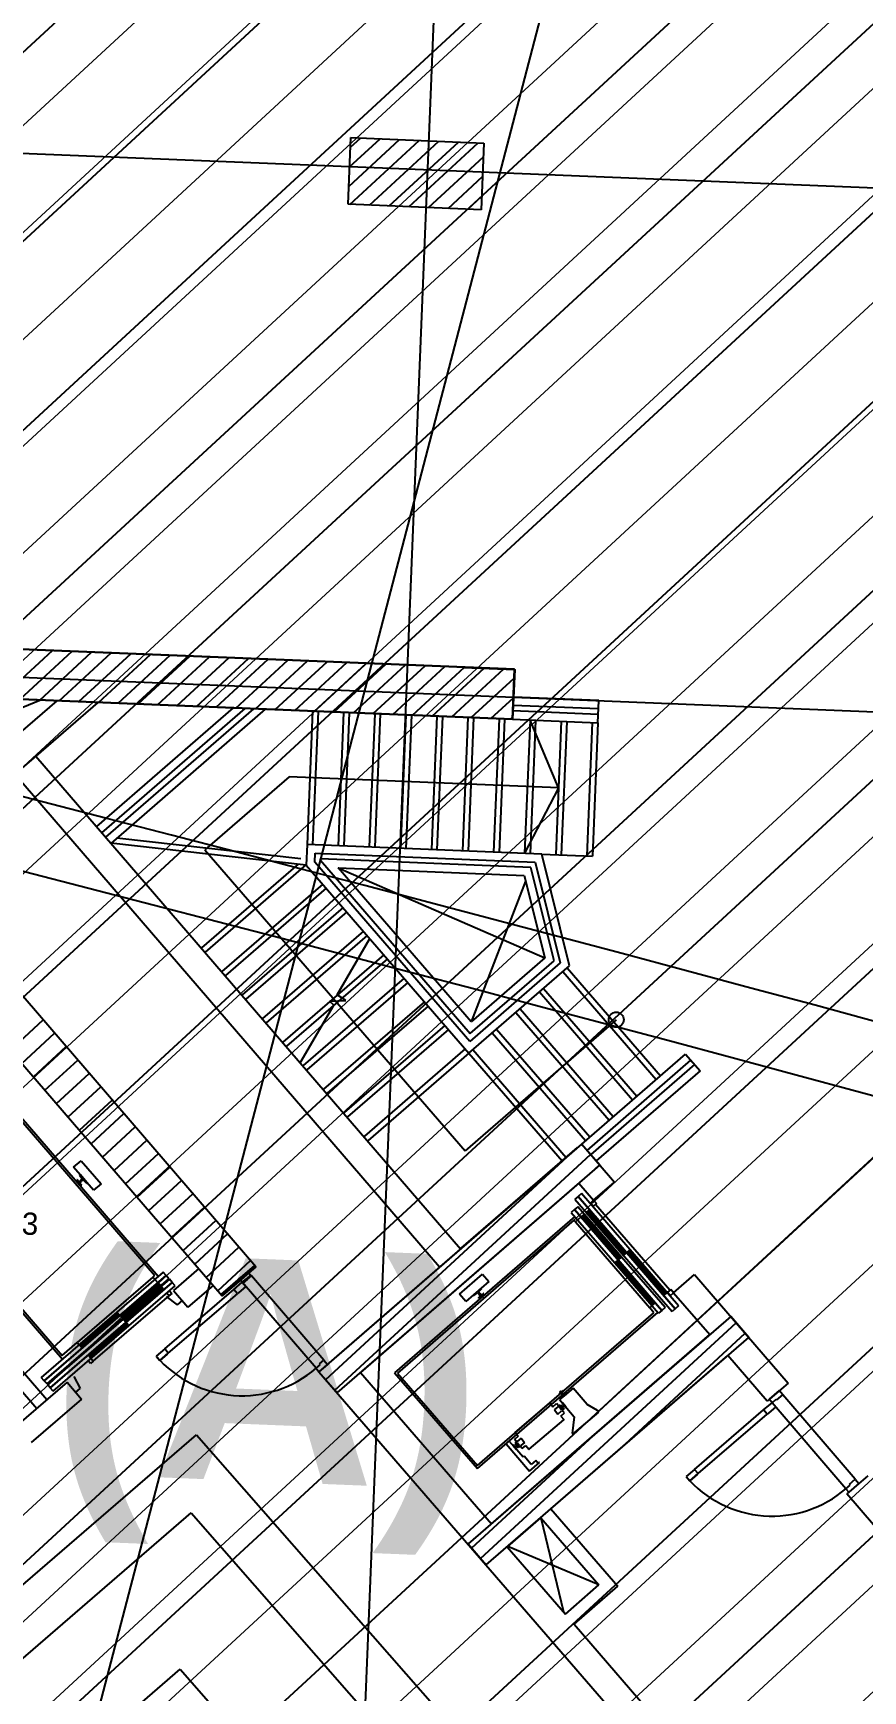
# Model space of a CAD drawing. Extents: x -678889171 to 586587, y -792238163 to 335485.
# Drawn here: x -678728115 to -678720646, y -792164476 to -792149565 of the extents above; entities that cross this region are included whole.
import ezdxf
from ezdxf.enums import TextEntityAlignment as Align

# ---------------------------------------------------------------- set-up
doc = ezdxf.new("R2010")
doc.units = 0
doc.header["$MEASUREMENT"] = 0
for name, color, linetype in [('A-ANNO-LEGN', 252, 'Continuous'), ('A-FLOR-PATT', 252, 'Continuous'), ('A-SITE-PATT', 252, 'Continuous'), ('A-WALL', 252, 'Continuous')]:
    doc.layers.add(name, color=color, linetype=linetype)
doc.layers.add('BASEMENT3 LAYOUT$0$HATCH5', color=252, linetype='Continuous', lineweight=15)
doc.styles.add('BASEMENT3 LAYOUT$0$EN-SB', font='swissb.ttf')
doc.styles.add('Elevator tower A$0$AR-SR', font='sarb.shx')
doc.styles.add('Ground floor Towers$0$$Bas01-Rname$0$EN-SC', font='swissc.ttf')
doc.styles.add('Ground floor Towers$0$$Bas01-Rname$0$EN-SCL', font='swisscl.ttf')
doc.styles.add('Ground floor Towers$0$04-Ground Floor$0$V2-lower ground$0$LEVEL  FOR LICENSE LOWER GR$0$$LG- LEVEL$0$AR-SR', font='sarb.shx')

# ---------------------------------------------------------------- blocks, each defined once
blk = doc.blocks.new('A$C61C61320')
at = {"layer": 'BASEMENT3 LAYOUT$0$HATCH5'}
h = blk.add_hatch(dxfattribs=at)
h.set_pattern_fill('JIS_WOOD', color=256, scale=1000, style=0)
h.set_pattern_definition([(45, (-845680.2949388556, -470481.0696760565), (-499.9999991609842, 499.9999991609843), [])])
h.paths.add_polyline_path([(12440.74077330553, -169431.9252005816), (13408.27617370361, -243253.7315873399), (7111.185080291936, -248399.4795461658), (-61957.46107163071, -237877.8060760189), (-55832.26724016038, -200866.3395951205), (-20860.02674167091, -206712.4958959252), (-20783.43353955913, -208437.764712235), (-16504.6553898881, -208719.7022090854), (-18718.17453308101, -208569.0044804074), (-18168.17453308101, -169431.9252005816)])
at = {"layer": 'BASEMENT3 LAYOUT$0$HATCH5', "style": 'BASEMENT3 LAYOUT$0$EN-SB'}
blk.add_text('TOWER (A)', height=2000, dxfattribs=at).set_placement((-23889.31892161025, -222686.1925793323))
blk = doc.blocks.new('2')
at = {"layer": 'BASEMENT3 LAYOUT$0$HATCH5', "style": 'BASEMENT3 LAYOUT$0$EN-SB'}
blk.add_text('TOWER (A)', height=2000, dxfattribs=at).set_placement((94031.53737998311, 9511.168125299038))
blk = doc.blocks.new('GR')
at = {"layer": 'A-FLOR-PATT'}
for p, q in [((78040, 73885), (78040, 4700)), ((79700, 41140), (70161.61638153446, -2528.42465876534)), ((77339.37628800893, 36783.61780251279), (78539.37628743213, 36783.65500950769)), ((77339.39489150638, 36183.6178028012), (77339.37628800893, 36783.61780251279)), ((77339.37628879781, 36783.61780166999), (78539.39489171845, 36783.61780166999)), ((77339.37628879781, 36183.6550089533), (77339.37628879781, 36783.61780166999)), ((77339.37898783654, 36696.54297142511), (77426.45651891932, 36783.6205025079)), ((77339.38446877454, 36519.77175706648), (77603.23869549378, 36783.62598378572)), ((77339.38994971255, 36343.00054270786), (77780.02087206824, 36783.63146506355)), ((77356.78444484877, 36183.61834254744), (77956.80304864305, 36783.63694634172)), ((77533.56662133848, 36183.62382374052), (78133.58522521751, 36783.64242761955)), ((77710.34879782796, 36183.62930493336), (78310.36740179209, 36783.64790889749)), ((77887.13097431767, 36183.63478612644), (78487.1495783669, 36783.65339017566)), ((78539.37628743213, 36783.65500950769), (78539.39489092957, 36183.6550097961)), ((78539.39489171845, 36783.61780166999), (78539.39489171845, 36183.6550089533)), ((78063.91315080714, 36183.64026731928), (78539.38014913851, 36659.10726565064)), ((68225, 36525), (113464.9999999999, 36524.99999999994)), ((78240.69532729685, 36183.64574851235), (78539.38563007663, 36482.33605129214)), ((78417.47750378656, 36183.65122970543), (78539.39111101464, 36305.56483693351)), ((78539.39489171845, 36183.6550089533), (77339.37628879781, 36183.6550089533)), ((78539.39489092957, 36183.6550097961), (77339.39489150638, 36183.6178028012)), ((79007.15342797033, 32065.29113968155), (69435.55640445699, 32065.29113968155)), ((69435.556403669, 32065.29114140578), (79007.15342718235, 32065.29114140578)), ((74393.24001498839, 31615.29113968134), (74843.2400149885, 32065.29113968146)), ((74570.01671028502, 31615.29113968134), (75020.01671028514, 32065.29113968146)), ((74746.79340558167, 31615.29113968136), (75196.79340558178, 32065.29113968146)), ((74923.5701008783, 31615.29113968136), (75373.57010087841, 32065.29113968146)), ((75100.34679617494, 31615.29113968136), (75550.34679617504, 32065.29113968146)), ((75277.12349147158, 31615.29113968136), (75727.12349147169, 32065.29113968147)), ((75453.90018676821, 31615.29113968136), (75903.90018676833, 32065.29113968147)), ((75630.67688206484, 31615.29113968136), (76080.67688206496, 32065.29113968147)), ((75807.45357736148, 31615.29113968136), (76257.45357736156, 32065.29113968145)), ((75984.23027265815, 31615.2911396814), (76434.23027265821, 32065.29113968146)), ((76161.00696795479, 31615.2911396814), (76611.00696795486, 32065.29113968147)), ((76337.78366325142, 31615.2911396814), (76787.7836632515, 32065.29113968147)), ((76514.56035854806, 31615.2911396814), (76964.56035854813, 32065.29113968147)), ((76691.33705384472, 31615.29113968137), (77141.33705384478, 32065.29113968143)), ((76868.11374914137, 31615.29113968139), (77318.11374914141, 32065.29113968143)), ((77044.890444438, 31615.29113968139), (77494.89044443805, 32065.29113968143)), ((77221.66713973464, 31615.29113968139), (77671.66713973468, 32065.29113968143)), ((77398.44383503127, 31615.29113968139), (77848.44383503131, 32065.29113968143)), ((77575.2205303279, 31615.29113968139), (78025.22053032798, 32065.29113968146)), ((77751.99722562458, 31615.29113968143), (78201.9972256246, 32065.29113968145)), ((77928.77392092122, 31615.29113968143), (78378.77392092123, 32065.29113968145)), ((78105.55061621785, 31615.29113968143), (78555.55061621786, 32065.29113968145)), ((78282.32731151448, 31615.29113968143), (78732.3273115145, 32065.29113968145)), ((78459.10400681112, 31615.29113968143), (78909.10400681113, 32065.29113968145)), ((78545.22228948053, 32064.04248816683), (79008.16253271511, 32063.91265777632)), ((79007.1534279701, 31615.29113968155), (79007.15342797033, 32065.29113968155)), ((79007.15342718235, 32065.29114140578), (79007.15342718236, 31615.29114140578)), ((79008.16253271511, 32063.91265777632), (79008.03681246382, 31615.62806516316)), ((78635.88070210775, 31615.29113968143), (79007.15342797029, 31986.56386554397)), ((69310, 31815), (113464.9999999998, 31814.99999999993)), ((78812.65739740439, 31615.29113968143), (79007.15342797017, 31809.78717024722)), ((79775.5998382765, 31815.03130041998), (79007.15342797025, 31815.29114056394)), ((79775.5998382765, 31614.09865902084), (79775.5998382765, 31815.1146411896)), ((71850.78221581291, 31615.29113968131), (79007.1534279701, 31615.29113968155)), ((79007.15342718236, 31615.29114140578), (71850.78221502493, 31615.29114140555)), ((72768.45772522347, 30697.61563110314), (74746.79340558159, 31615.29113968141)), ((73279.82431415055, 30094.67913611747), (74904.5122648358, 31615.29114140564)), ((75270.36498665683, 31615.29114140565), (74731.50641771556, 31110.95133342045)), ((76490.00191659453, 31615.29113968146), (75303.99952152683, 30499.27482134636)), ((75355.2498374281, 30444.51675655137), (76599.4442095567, 31615.29113968147)), ((76672.40573819815, 31615.29113968147), (75389.41671469562, 30408.01138002136)), ((75440.6670305969, 30353.25331522636), (76781.84803116035, 31615.29113968147)), ((77255.60010954972, 31615.26793966864), (77255.0433091813, 30415.26793966862)), ((77535.60007940825, 31615.13801959666), (77535.04327903983, 30415.13801959664)), ((77815.60004926678, 31615.00809952468), (77815.04324889836, 30415.00809952466)), ((78095.60001912531, 31614.87817945271), (78095.0432187569, 30414.87817945269)), ((78375.59998898384, 31614.74825938073), (78375.04318861543, 30414.74825938071)), ((78655.59995884237, 31614.61833930875), (78655.04315847396, 30414.61833930873)), ((78935.5999287009, 31614.48841923678), (78935.04312833249, 30414.48841923676)), ((78989.43409270103, 31615.29113968145), (79007.1534279701, 31633.01047495051)), ((79775.5998382765, 31740.03130041998), (79007.1534279702, 31740.29114056394)), ((79775.5998382765, 31690.03130041999), (79007.15342797019, 31690.29114056394)), ((79007.15342797014, 31615.29114056394), (79775.5998382765, 31615.03130041999)), ((79215.59989855943, 31614.3584991648), (79215.04309819102, 30414.35849916478)), ((79495.599868418, 31614.22857909282), (79495.04306804958, 30414.2285790928)), ((79775.59983827651, 31614.09865902084), (79775.0430379081, 30414.09865902082)), ((74731.50641771556, 31110.95133342044), (74548.98019280899, 30940.11756269187)), ((74731.50641771556, 31110.95133342044), (78732.68666771024, 26835.91646714315)), ((78550.43991152813, 26664.78409988389), (74548.98019280899, 30940.11756269187)), ((77153.74102104631, 30283.1464941259), (75492.56805082248, 30402.09165294882)), ((79319.20803833121, 30415.29113968147), (77205.02060097345, 30415.29113968147)), ((77205.02060097345, 30415.29113968147), (77205.02060097345, 30229.34674796992)), ((77280.02060097345, 30259.04024463052), (77280.02060097345, 30340.29113968147)), ((77280.02060097345, 30340.29113968147), (79263.02656063926, 30340.29113968148)), ((77330.02060097345, 30278.8359090708), (77330.02060097345, 30290.29113968147)), ((79225.57224217795, 30290.29113968148), (77330.02060097345, 30290.29113968147)), ((77330.02060097344, 30278.83590907081), (78742.14494034574, 28774.99952617014)), ((79469.07739077783, 29459.03564648778), (79225.57224217795, 30290.29113968149)), ((79263.02656063926, 30340.29113968148), (79525.68617807797, 29443.64788145263)), ((79610.5993590282, 29420.56623389993), (79319.20803833121, 30415.29113968147)), ((77131.7234427359, 30234.5950100302), (76293.27286330213, 29447.27766351448)), ((77205.02060097345, 30229.34674796992), (78736.67753298412, 28598.21459036997)), ((78739.95797740108, 28704.28555185006), (77280.02060097345, 30259.04024463052)), ((78745.4253847627, 28881.07048765021), (77492.57269530169, 30215.29113968147)), ((77492.57269530169, 30215.29113968147), (79169.39076448602, 30215.29113968148)), ((79169.39076448602, 30215.29113968148), (79384.16420982762, 29482.11729404047)), ((77359.72411728781, 30064.59583340127), (76484.94085816148, 29243.16156971833)), ((77551.39211214716, 29860.47973960513), (76676.60885302084, 29039.04547592219)), ((77743.06010700652, 29656.36364580899), (76868.27684788019, 28834.92938212605)), ((77934.72810186587, 29452.24755201284), (77059.94484273954, 28630.8132883299)), ((78736.67753298412, 28598.21459036997), (79610.5993590282, 29420.56623389993)), ((79525.68617807797, 29443.64788145264), (78739.95797740108, 28704.28555185006)), ((78742.14494034574, 28774.99952617014), (79469.07739077783, 29459.03564648778)), ((79384.16420982762, 29482.11729404048), (78745.4253847627, 28881.07048765021)), ((78126.39609672522, 29248.1314582167), (77251.61283759889, 28426.69719453376)), ((79552.09088414129, 29366.00585380208), (80430.67936898909, 28430.35642671332)), ((79347.97479034515, 29174.33785894273), (80226.56327519295, 28238.68843185397)), ((76899.04860177901, 26599.93873300312), (74626.76612781573, 29027.74407924579)), ((76899.04860099101, 26599.93873472735), (74626.76612702776, 29027.74408097002)), ((78318.06409158457, 29044.01536442056), (77443.28083245824, 28222.58110073762)), ((79143.85869654901, 28982.66986408338), (80022.44718139681, 28047.02043699462)), ((78509.73208644392, 28839.89927062441), (77634.9488273176, 28018.46500694147)), ((78939.74260275287, 28791.00186922403), (79818.33108760067, 27855.35244213526)), ((74611.34057281638, 28458.86105767323), (74894.33808593376, 28741.85857079062)), ((78701.40008130328, 28635.78317682827), (77826.61682217695, 27814.34891314533)), ((79784.6718078913, 27822.78660914546), (80685.26994514427, 28670.24039306394)), ((80685.26994514427, 28670.24039306394), (80822.32847703363, 28524.5868354818)), ((74719.87938834581, 28342.89347017597), (75002.87690146326, 28625.89098329336)), ((74828.4182038753, 28226.92588267883), (75111.41571699287, 28509.92339579639)), ((78735.62650895673, 28599.33387436467), (79614.21499380453, 27663.68444727591)), ((79836.0687573498, 27768.16652505215), (80736.754975231, 28615.70319195539)), ((80770.98142170486, 28579.25386944908), (79870.33339032214, 27731.75313565661)), ((80822.32847703363, 28524.5868354818), (79921.73033978065, 27677.13305156331)), ((74608.05820113185, 28462.3680862295), (76607.00664192901, 26326.60469983653)), ((74608.05820034302, 28462.36808795466), (76607.00664114096, 26326.60470156193)), ((74936.95701940503, 28110.95829518163), (75219.95453252259, 28393.95580829919)), ((75045.49583493453, 27994.99070768448), (75328.49334805214, 28277.9882208021)), ((76023.29620988591, 26477.90317215424), (74556.23175021607, 28045.6864225287)), ((75154.03465046408, 27879.02312018734), (75437.03216358181, 28162.02063330502)), ((75262.57346599351, 27763.05553268996), (75545.57097911142, 28046.05304580787)), ((75990.16380100945, 26484.56164936602), (74555.3103374601, 28017.9225130057)), ((75371.112281523, 27647.08794519282), (75654.10979464103, 27930.0854583109)), ((75479.65109705261, 27531.12035769556), (75762.64861017076, 27814.1178708137)), ((79783.93367469547, 27822.09349287146), (77503.92143260737, 25681.12867932635)), ((77568.69395072618, 25612.14943533018), (79697.09866874188, 27740.55415334587)), ((78739.43173467823, 26842.250183593), (79748.30082071334, 27789.59299816332)), ((79955.06581296262, 27639.84698055343), (79783.93367469547, 27822.09349287146)), ((79784.6718078913, 27822.78660914546), (80094.68610454636, 27492.94055131438)), ((75588.18991258211, 27415.15277019842), (75871.18742570031, 27698.15028331662)), ((79601.67397164484, 27652.5951019003), (77504.72854870056, 25681.9258707994)), ((77654.30233089207, 25520.98112019943), (79866.97750061436, 27733.65628992172)), ((77675.05357087453, 25498.88216700832), (79955.06581296262, 27639.84698055343)), ((79871.09608370857, 27560.9981777193), (79952.58588078059, 27642.48797479132)), ((75222.63749564404, 27429.54999340724), (75287.46632399452, 27490.21403610078)), ((75287.46632399452, 27490.21403610078), (75475.36380136404, 27289.41678014799)), ((75696.72872811172, 27299.18518270145), (75979.7262412298, 27582.18269581947)), ((75805.26754364133, 27183.21759520413), (76088.26505675958, 27466.21510832239)), ((79772.88028112645, 27470.41826499251), (77878.33836289402, 25689.76955735144)), ((79772.88028112645, 27470.4182649925), (79912.57173871071, 27321.77568305262)), ((79912.5717387108, 27321.7756830527), (80094.68610454636, 27492.94055131438)), ((75410.53497301361, 27228.7527374544), (75222.63749564404, 27429.54999340724)), ((75258.68187762087, 27318.00965235979), (75256.6739050614, 27316.1306775861)), ((75256.6739050614, 27316.1306775861), (75299.62189988869, 27270.2341619397)), ((75275.05580064878, 27300.5116057696), (75258.68187762087, 27318.00965235979)), ((75263.58167173722, 27289.77460706278), (75275.05580064878, 27300.5116057696)), ((75273.78182050868, 27278.87418459682), (75263.58167173722, 27289.77460706278)), ((75289.34317702292, 27312.26701958178), (75265.24750630854, 27289.7193222974)), ((75265.24750630854, 27289.7193222974), (75273.83710527407, 27280.54001916817)), ((75285.2559494203, 27289.61118330364), (75273.78182050868, 27278.87418459682)), ((75273.83710527407, 27280.54001916817), (75297.9327759884, 27303.08771645252)), ((75283.03311337, 27365.00801827954), (75279.2118801981, 27358.74210274746)), ((75279.2118801981, 27358.74210274746), (75307.0175073051, 27325.57769843459)), ((75350.13935528764, 27293.29471258205), (75283.03311337, 27365.00801827954)), ((75301.62987244817, 27272.11313671342), (75285.2559494203, 27289.61118330364)), ((75296.69079128472, 27315.91439959843), (75289.34317702292, 27312.26701958178)), ((75307.0175073051, 27325.57769843459), (75296.69079128472, 27315.91439959843)), ((75297.9327759884, 27303.08771645252), (75302.05929063809, 27310.17733514268)), ((75302.05929063809, 27310.17733514268), (75312.38600665858, 27319.84063397883)), ((75312.38600665858, 27319.84063397883), (75343.63387243912, 27289.89732927791)), ((75343.63387243912, 27289.89732927791), (75350.13935528764, 27293.29471258205)), ((75475.36380136404, 27289.41678014799), (75410.53497301361, 27228.7527374544)), ((75913.80635917082, 27067.25000770699), (76196.80387228914, 27350.2475208253)), ((79771.7418369843, 27351.16096682127), (79743.11404839883, 27324.25711825555)), ((79743.11404839883, 27324.25711825555), (80657.84489963124, 26350.91230634937)), ((79800.36962556979, 27378.0648153869), (79771.7418369843, 27351.16096682127)), ((79771.7418369843, 27351.16096682127), (80686.47268821675, 26377.81615491498)), ((80686.47268821675, 26377.81615491498), (79771.7418369843, 27351.16096682127)), ((80715.10047680221, 26404.72000348066), (79800.36962556979, 27378.0648153869)), ((79883.94395012532, 27294.87183448704), (79912.57173871082, 27321.7756830527)), ((79910.84779869099, 27266.24404590156), (79883.94395012532, 27294.87183448704)), ((79939.47558727645, 27293.14789446722), (79910.84779869099, 27266.24404590156)), ((79912.57173871082, 27321.7756830527), (79939.47558727645, 27293.14789446722)), ((73202.5920160498, 27146.97949619063), (74979.26475605609, 25248.70512839553)), ((73290.20460400498, 27228.97970614035), (75066.87734401126, 25330.70533834525)), ((73724.35740412591, 27267.25401628352), (75191.42186379578, 25699.47076590903)), ((73752.12131364892, 27266.33260352755), (75186.97477719831, 25732.97173988793)), ((75299.62189988869, 27270.2341619397), (75301.62987244817, 27272.11313671342)), ((76022.34517470043, 26951.28242020973), (76305.3426878188, 27234.2799333281)), ((79749.39334377553, 27168.42374622634), (78184.75457126716, 25698.00613189205)), ((79743.58420619502, 27231.97116418355), (79714.95641760954, 27205.06731561786)), ((79714.95641760954, 27205.06731561786), (80537.1380297761, 26330.20209644563)), ((79772.21199478052, 27258.87501274919), (79743.58420619502, 27231.97116418355)), ((80565.76581836157, 26357.10594501132), (79743.58420619502, 27231.97116418355)), ((79743.58420619502, 27231.97116418355), (80565.76581836157, 26357.10594501132)), ((79756.2577403294, 27120.96326364701), (79833.55276951018, 27193.60365477426)), ((80594.39360694707, 26384.009793577), (79772.21199478052, 27258.87501274919)), ((79833.55276951018, 27193.60365477426), (79807.78775978324, 27169.39019106515)), ((79807.78775978324, 27169.39019106515), (80157.53779113683, 26797.22893945397)), ((80166.12612771246, 26805.30009402363), (79816.3760963589, 27177.46134563486)), ((80174.71446428812, 26813.37124859335), (79824.9644329345, 27185.53250020456)), ((80183.30280086375, 26821.44240316306), (79833.55276951018, 27193.60365477426)), ((79876.4944523884, 27233.95942762275), (79850.72944266148, 27209.74596391367)), ((79850.72944266148, 27209.74596391367), (80200.47947401508, 26837.58471230246)), ((80209.06781059068, 26845.65586687212), (79859.31777923714, 27217.81711848337)), ((80217.65614716633, 26853.72702144186), (79867.90611581274, 27225.88827305305)), ((80226.24448374196, 26861.79817601157), (79876.4944523884, 27233.95942762275)), ((80630.38731340799, 26540.7542366751), (79930.88725070079, 27285.07673989751)), ((76130.88399022992, 26835.31483271258), (76413.8815033483, 27118.31234583096)), ((76239.42280575942, 26719.34724521544), (76522.42031887796, 27002.34475833399)), ((79742.80581604851, 27135.27715793761), (78212.52038984273, 25697.14416188213)), ((79742.80581604851, 27135.27715793761), (79756.2577403294, 27120.96326364701)), ((79756.2577403294, 27120.96326364701), (80455.7578030366, 26376.64076042453)), ((76347.96162128903, 26603.37965771818), (76630.95913440769, 26886.3771708369)), ((80200.47947401508, 26837.58471230246), (80226.24448374196, 26861.79817601157)), ((80254.87227232745, 26888.70202457719), (80229.10726260052, 26864.48856086813)), ((80229.10726260052, 26864.48856086813), (80578.85729395409, 26492.32730925688)), ((80587.44563052978, 26500.39846382659), (80237.69559917618, 26872.55971543783)), ((80596.03396710541, 26508.4696183963), (80246.28393575184, 26880.6308700075)), ((80604.62230368106, 26516.540772966), (80254.87227232745, 26888.70202457719)), ((76456.50043681852, 26487.41207022103), (76739.49794993718, 26770.40958333976)), ((80154.67501227825, 26794.53855459738), (80128.91000255136, 26770.32509088831)), ((80128.91000255136, 26770.32509088831), (80478.66003390492, 26398.16383927706)), ((80487.24837048059, 26406.23499384677), (80137.49833912704, 26778.39624545799)), ((80495.83670705625, 26414.30614841648), (80146.08667570264, 26786.46740002769)), ((80504.4250436319, 26422.37730298616), (80154.67501227825, 26794.53855459738)), ((80157.53779113683, 26797.22893945397), (80183.30280086375, 26821.44240316306)), ((80665.87949854927, 26520.19760265927), (80848.03422022027, 26691.40040039033)), ((80848.03422022027, 26691.40040039033), (81728.25682656126, 25750.892369727)), ((76384.72941548028, 26564.09534851392), (76165.69729333225, 26359.09421316259)), ((76565.03925234813, 26371.44448272377), (76848.03676546697, 26654.44199584262)), ((76596.51538262666, 26337.80983870855), (76888.55942760043, 26611.14582342657)), ((76596.51538262666, 26337.80983870855), (76888.55942760043, 26611.14582342657)), ((76899.04707656203, 26599.94036349354), (76607.00303158826, 26326.60437877552)), ((76899.04707656203, 26599.94036349354), (76607.00303158826, 26326.60437877552)), ((76607.00664192761, 26326.60469983642), (76899.04860177901, 26599.93873300312)), ((76607.00664114096, 26326.60470156193), (76899.04860099101, 26599.93873472735)), ((76826.93542553711, 26553.87717900504), (76753.79405260373, 26485.68378075121)), ((76753.79405260352, 26485.68378075101), (76826.93542553688, 26553.87717900487)), ((76753.79405260352, 26485.68378075101), (76826.9354255369, 26553.87717900487)), ((76861.03212466405, 26517.30649253833), (76826.93542553711, 26553.87717900504)), ((76826.93542553688, 26553.87717900487), (76854.21278483844, 26524.6206298315)), ((76826.9354255369, 26553.87717900487), (76837.60461895682, 26542.43385054777)), ((76837.60461895682, 26542.43385054777), (76854.21278483844, 26524.6206298315)), ((76888.55942760043, 26611.14582342657), (76899.04707656203, 26599.94036349354)), ((78738.66016137725, 26430.42825827661), (78939.0546814756, 26618.75519823623)), ((78999.857379234, 26554.05639603307), (78799.46285913562, 26365.72945607342)), ((78939.0546814756, 26618.75519823623), (78999.857379234, 26554.05639603307)), ((80638.97564998362, 26548.82539124477), (80610.34786139814, 26521.92154267913)), ((80665.87949854927, 26520.19760265927), (80638.97564998362, 26548.82539124477)), ((76067.62807159201, 26519.38703079635), (75008.87890384083, 25528.6548773933)), ((75035.72140060796, 25499.96955511437), (76094.4705683591, 26490.70170851736)), ((76094.4705683591, 26490.70170851736), (75035.72140060796, 25499.96955511437)), ((75062.56389737505, 25471.28423283537), (76121.31306512617, 26462.01638623839)), ((76125.35082908266, 26457.7014165326), (75066.6016613315, 25466.96926312949)), ((76152.19332584979, 26429.01609425366), (75093.44415809856, 25438.28394085055)), ((75093.44415809856, 25438.28394085055), (76152.19332584979, 26429.01609425366)), ((75120.28665486565, 25409.59861857156), (76179.03582261682, 26400.33077197464)), ((75975.82113987209, 26471.14040098441), (75318.66648402657, 25856.20320232047)), ((76024.13763405276, 26419.50682088226), (75695.56030613012, 26112.03822155038)), ((75703.61305516023, 26103.43262486669), (76032.1903830829, 26410.90122419855)), ((75711.66580419036, 26094.827028183), (76040.24313211304, 26402.29562751492)), ((75719.71855322053, 26086.22143149935), (76048.29588114319, 26393.69003083123)), ((75990.16380100945, 26484.56164936602), (75975.82113987209, 26471.14040098441)), ((75975.82113987209, 26471.14040098441), (76048.29588114319, 26393.69003083123)), ((76048.29588114319, 26393.69003083123), (76024.13763405276, 26419.50682088226)), ((76094.4705683591, 26490.70170851736), (76067.62807159201, 26519.38703079635)), ((76121.31306512617, 26462.01638623839), (76094.4705683591, 26490.70170851736)), ((76152.19332584979, 26429.01609425366), (76125.35082908266, 26457.7014165326)), ((76179.03582261682, 26400.33077197464), (76152.19332584979, 26429.01609425366)), ((76521.39643206318, 26418.07436858867), (76302.36430991508, 26213.07323323727)), ((76707.93003897186, 26388.23383332399), (76781.07141190527, 26456.42723157784)), ((76815.1681110322, 26419.85654511114), (76751.53511658013, 26360.52828863029)), ((76781.07141190527, 26456.42723157784), (76753.79405260373, 26485.68378075121)), ((76787.89075173046, 26449.11309428433), (76753.79405260352, 26485.68378075101)), ((76787.89075173048, 26449.11309428432), (76753.79405260352, 26485.68378075101)), ((76781.07141190527, 26456.42723157784), (76817.64209837197, 26490.52393070477)), ((76781.07141190527, 26456.42723157784), (76815.1681110322, 26419.85654511114)), ((77476.6440740946, 25710.38522765699), (76781.07141190527, 26456.42723157784)), ((76824.46143819712, 26483.20979341123), (76787.89075173046, 26449.11309428433)), ((76824.46143819712, 26483.20979341123), (76787.89075173048, 26449.11309428432)), ((76854.21278483844, 26524.6206298315), (76817.64209837173, 26490.52393070459)), ((76854.21278483844, 26524.6206298315), (76817.64209837174, 26490.52393070459)), ((76817.64209837197, 26490.52393070477), (76824.46143819737, 26483.20979341142)), ((76817.64209837173, 26490.52393070459), (76824.46143819712, 26483.20979341123)), ((76817.64209837174, 26490.52393070459), (76824.46143819712, 26483.20979341123)), ((76824.46143819737, 26483.20979341142), (76861.03212466405, 26517.30649253833)), ((77542.9661072026, 25785.89276320416), (76861.03212466405, 26517.30649253833)), ((78799.46285913562, 26365.72945607342), (78738.66016137725, 26430.42825827661)), ((78935.44485491668, 26493.52273676031), (78863.87538345298, 26426.26311534617)), ((78863.87538345298, 26426.26311534617), (78870.14946562408, 26422.45530582906)), ((78870.14946562408, 26422.45530582906), (78903.25426398205, 26450.33187193616)), ((78903.25426398205, 26450.33187193616), (78912.93964946568, 26440.0258680454)), ((78908.97982169912, 26455.7126416493), (78938.85615822926, 26487.02454238669)), ((78918.66520718273, 26445.40663775848), (78908.97982169912, 26455.7126416493)), ((78928.38872703198, 26418.42390332222), (78910.92577599485, 26402.01255569715)), ((78910.92577599485, 26402.01255569715), (78912.80904539445, 26400.00861049622)), ((78912.80904539445, 26400.00861049622), (78958.61350713123, 26443.05476820128)), ((78912.93964946568, 26440.0258680454), (78916.60275186365, 26432.68607941437)), ((78916.60275186365, 26432.68607941437), (78939.20198465884, 26408.63873700254)), ((78925.76364421104, 26441.29531095538), (78918.66520718273, 26445.40663775848)), ((78948.36287700619, 26417.24796854358), (78925.76364421104, 26441.29531095538)), ((78939.15026645825, 26406.97278788803), (78928.38872703198, 26418.42390332222)), ((78938.85615822926, 26487.02454238669), (78935.44485491668, 26493.52273676031)), ((78950.02882612069, 26417.19625034295), (78939.15026645825, 26406.97278788803)), ((78939.20198465884, 26408.63873700254), (78948.36287700619, 26417.24796854358)), ((78956.7302377316, 26445.05871340221), (78939.26728669443, 26428.64736577717)), ((78939.26728669443, 26428.64736577717), (78950.02882612069, 26417.19625034295)), ((78958.61350713123, 26443.05476820128), (78956.7302377316, 26445.05871340221)), ((80455.7578030366, 26376.64076042453), (80475.79725504637, 26395.47345442053)), ((80478.66003390492, 26398.16383927706), (80504.4250436319, 26422.37730298616)), ((80578.85729395409, 26492.32730925688), (80604.62230368106, 26516.540772966)), ((80610.34786139814, 26521.92154267913), (80637.25170996379, 26493.29375409364)), ((80637.25170996379, 26493.29375409364), (80665.87949854927, 26520.19760265927)), ((80665.87949854927, 26520.19760265927), (81005.6560292357, 26158.64893191584)), ((80715.10047680237, 26404.72000348083), (80686.47268821692, 26377.81615491515)), ((75470.33798020206, 25694.11896008035), (76151.55886316976, 26331.57630397542)), ((76052.33364509967, 26389.37506112529), (75723.75631717702, 26081.90646179343)), ((75731.80906620712, 26073.30086510978), (76060.38639412979, 26380.7694644416)), ((75739.86181523727, 26064.69526842606), (76068.43914315994, 26372.163867758)), ((75747.91456426743, 26056.08967174243), (76076.49189219004, 26363.55827107423)), ((76076.49189219004, 26363.55827107423), (76052.33364509967, 26389.37506112529)), ((76103.84940668155, 26301.21294723774), (76204.91019727408, 26231.41695073326)), ((76106.0186386339, 26332.00441656748), (76130.08486575611, 26354.52456179858)), ((76127.49263604755, 26309.05615874429), (76106.0186386339, 26332.00441656748)), ((76108.17078091783, 25829.04796764236), (76707.93003897186, 26388.23383332399)), ((76151.55886316976, 26331.57630397542), (76127.49263604755, 26309.05615874429)), ((76130.08486575611, 26354.52456179858), (76151.55886316976, 26331.57630397542)), ((76142.26748004476, 25792.47728117565), (76742.02673809878, 26351.66314685729)), ((76165.69729333225, 26359.09421316259), (76302.36430991508, 26213.07323323728)), ((76251.37172653085, 26274.91087972031), (76204.9101972741, 26231.41695073326)), ((76607.00303158826, 26326.60437877552), (76596.51538262666, 26337.80983870855)), ((76607.00303158826, 26326.60437877552), (76596.51538262666, 26337.80983870855)), ((76742.02673809878, 26351.66314685729), (76707.93003897186, 26388.23383332399)), ((76751.53511658013, 26360.52828863029), (76742.02673809878, 26351.66314685729)), ((81187.9046942567, 26328.31521646071), (78907.88316432698, 24187.34168149645)), ((78964.96617967129, 24867.80026291316), (80529.6049521797, 26338.21787724747)), ((78965.82814968121, 24895.56608148873), (80496.11357588698, 26333.69907754423)), ((79026.8305923813, 24060.66907556995), (81239.51477564138, 26273.35325883003)), ((80496.11357588698, 26333.69907754423), (80455.7578030366, 26376.64076042453)), ((80565.76581836175, 26357.10594501147), (80537.13802977627, 26330.20209644578)), ((80594.39360694718, 26384.00979357713), (80565.76581836175, 26357.10594501147)), ((80686.47268821692, 26377.81615491515), (80657.8448996314, 26350.9123063495)), ((81359.03683252432, 26146.06870414268), (81187.9046942567, 26328.31521646071)), ((75668.71780936305, 26140.72354382931), (75340.14048144026, 25833.25494449737)), ((75348.1932304704, 25824.64934781365), (75676.77055839317, 26132.11794714563)), ((75356.2459795005, 25816.04375112991), (75684.82330742328, 26123.51235046194)), ((75364.2987285306, 25807.43815444622), (75692.87605645339, 26114.90675377828)), ((75692.87605645339, 26114.90675377828), (75668.71780936305, 26140.72354382931)), ((75695.56030613012, 26112.03822155038), (75719.71855322053, 26086.22143149935)), ((79079.01530259414, 24005.09516917865), (81359.03683252432, 26146.06870414268)), ((79110.48316223454, 24377.60169289097), (81005.6560292357, 26158.64893191584)), ((80210.73032956617, 25067.79211745819), (81325.1231558075, 26182.18494369951)), ((75750.59881394413, 26053.2211395145), (75422.0214860213, 25745.75254018253)), ((75430.07423505143, 25737.14694349878), (75758.65156297425, 26044.61554283081)), ((75438.12698408157, 25728.54134681509), (75766.70431200434, 26036.0099461471)), ((75446.1797331117, 25719.93575013141), (75774.75706103446, 26027.40434946341)), ((75723.75631717702, 26081.90646179343), (75747.91456426743, 26056.08967174243)), ((75774.75706103446, 26027.40434946341), (75750.59881394413, 26053.2211395145)), ((79640.07739481024, 24532.45589284188), (81175.94761286966, 25975.83736954281)), ((81545.58267274205, 25580.21678996695), (81175.94761286966, 25975.83736954281)), ((75186.97477719831, 25732.97173988793), (75318.66648402657, 25856.20320232047)), ((75318.66648402657, 25856.20320232047), (75337.45623176357, 25836.12347672525)), ((75340.14048144026, 25833.25494449737), (75364.2987285306, 25807.43815444622)), ((76108.17078091782, 25829.04796764236), (76035.02940798442, 25760.85456938851)), ((76142.26748004474, 25792.47728117566), (76108.17078091782, 25829.04796764236)), ((75422.0214860213, 25745.75254018253), (75446.1797331117, 25719.93575013141)), ((75424.79775566621, 25694.54707267237), (75448.86398278842, 25717.0672179035)), ((75446.27175307985, 25671.59881484922), (75424.79775566621, 25694.54707267237)), ((75470.33798020206, 25694.11896008035), (75446.27175307985, 25671.59881484922)), ((75448.86398278842, 25717.0672179035), (75470.33798020206, 25694.11896008035)), ((76035.02940798442, 25760.85456938851), (76069.12610711134, 25724.28388292181)), ((76069.12610711134, 25724.28388292181), (76142.26748004474, 25792.47728117566)), ((76069.12610711134, 25724.28388292181), (76132.75910156341, 25783.61213940266)), ((76132.75910156341, 25783.61213940266), (76069.12610711134, 25724.28388292181)), ((77476.6440740946, 25710.38522765699), (77513.2147605613, 25744.48192678391)), ((77476.6440740946, 25710.38522765699), (77503.92143339614, 25681.12867848362)), ((77577.06280632952, 25749.32207673746), (77503.92143339614, 25681.12867848362)), ((77503.92143260737, 25681.12867932635), (77675.05357087453, 25498.88216700832)), ((77503.92143260737, 25681.12867932635), (83638.36081482003, 19153.56472490342)), ((77506.39542073592, 25751.79606407725), (77542.96610720259, 25785.89276320416)), ((77513.2147605613, 25744.48192678391), (77506.39542073592, 25751.79606407725)), ((77542.96610720259, 25785.89276320416), (77577.06280632952, 25749.32207673746)), ((77878.33836289402, 25689.76955735144), (79110.48316223454, 24377.60169289097)), ((78184.75457126716, 25698.00613189205), (78964.96617967129, 24867.80026291316)), ((78212.52038984273, 25697.14416188213), (78965.82814968121, 24895.56608148873)), ((81728.25682656126, 25750.89236972699), (81545.58267274205, 25580.21678996696)), ((81651.54550530211, 25679.19596070263), (81563.79097139902, 25597.34767556837)), ((81685.64895744142, 25642.63157157631), (81651.54550530211, 25679.19596070263)), ((75035.72140060812, 25499.96955511419), (75008.87890384097, 25528.65487739313)), ((75062.56389737516, 25471.28423283523), (75035.72140060812, 25499.96955511419)), ((75300.73462462907, 25549.54370691195), (75363.69736087378, 25444.09012296231)), ((79707.70798567554, 25600.48715280176), (79671.5348274006, 25567.25211772364)), ((79671.5348274006, 25567.25211772364), (79672.98886018532, 25565.66954204913)), ((79672.98886018532, 25565.66954204913), (79686.77987677758, 25578.34039917266)), ((79678.47111800806, 25587.3836887414), (79687.0622430984, 25595.27700957247)), ((79686.77987677758, 25578.34039917266), (79678.47111800806, 25587.3836887414)), ((79717.45574841603, 25553.5746152075), (79679.47393222734, 25518.67782837547)), ((79679.47393222734, 25518.67782837547), (79816.56845192464, 25369.46355049146)), ((79687.00715328849, 25593.97560594713), (79679.77252163347, 25587.32859893148)), ((79679.77252163347, 25587.32859893148), (79697.22091504947, 25568.33769083716)), ((79710.20967076214, 25556.92339925637), (79686.58693826359, 25532.71781920487)), ((79686.58693826359, 25532.71781920487), (79689.19546851375, 25527.60974405273)), ((79704.45554670443, 25574.98469785272), (79687.00715328849, 25593.97560594713)), ((79687.0622430984, 25595.27700957247), (79695.37100186793, 25586.23372000371)), ((79689.19546851375, 25527.60974405273), (79745.71602831827, 25579.53948636227)), ((79695.37100186793, 25586.23372000371), (79709.16201846024, 25598.90457712729)), ((79697.22091504947, 25568.33769083716), (79702.7317878695, 25565.0623598682)), ((79702.7317878695, 25565.0623598682), (79710.20967076214, 25556.92339925637)), ((79707.25343265387, 25569.21673925298), (79704.45554670443, 25574.98469785272)), ((79714.73131554645, 25561.0777786411), (79707.25343265387, 25569.21673925298)), ((79709.16201846024, 25598.90457712729), (79707.70798567554, 25600.48715280176)), ((79740.8466756759, 25582.570371822), (79714.73131554645, 25561.0777786411)), ((79796.58453214243, 25626.27625444091), (79717.45574841603, 25553.5746152075)), ((79745.71602831827, 25579.53948636227), (79740.8466756759, 25582.570371822)), ((79928.2783586394, 25482.94011477655), (79796.58453214243, 25626.27625444091)), ((80918.28897318618, 24940.59264490417), (81517.94495485783, 25499.88925998873)), ((81517.94495485783, 25499.88925998873), (81591.07373311046, 25568.09616426732)), ((81552.04840699711, 25463.32487086241), (81517.94495485783, 25499.88925998873)), ((81625.17718524976, 25531.53177514101), (81561.55514816997, 25472.19176841863)), ((81591.07373311046, 25568.09616426732), (81563.79097139902, 25597.34767556837)), ((81591.07373311046, 25568.09616426732), (81627.63812223678, 25602.19961640662)), ((81591.07373311046, 25568.09616426732), (81625.17718524976, 25531.53177514101)), ((82286.78415675221, 24822.1826260904), (81591.07373311046, 25568.09616426732)), ((81627.63812223678, 25602.19961640662), (81634.45881266464, 25594.88673858135)), ((81634.45881266464, 25594.88673858135), (81685.64895744142, 25642.63157157631)), ((82367.71800022744, 24911.34378904992), (81685.64895744142, 25642.63157157631)), ((75242.1147325631, 25494.67546174136), (74804.068994329, 25084.69051162039)), ((75378.78174914594, 25348.65448181605), (74940.70740068579, 24938.64275421255)), ((75093.44415809873, 25438.28394085035), (75066.60166133165, 25466.96926312934)), ((75120.2866548658, 25409.59861857138), (75093.44415809873, 25438.28394085035)), ((75242.1147325631, 25494.67546174136), (75378.78174914594, 25348.65448181605)), ((75324.13824047048, 25407.07239134298), (75363.69736087378, 25444.09012296228)), ((79291.69138497302, 25207.42085592204), (79590.11994074106, 25481.60989531654)), ((79594.4579528256, 25481.4262626167), (79621.87685676505, 25451.58340703993)), ((79621.87685676505, 25451.58340703993), (79653.52837025558, 25480.66406273327)), ((79635.36041567817, 25423.11269093167), (79667.91625812561, 25453.02422250198)), ((79635.36041567817, 25423.11269093167), (79668.59545075626, 25386.93953265676)), ((79673.88482924095, 25458.50800328989), (79653.52837025558, 25480.66406273327)), ((79665.57607047143, 25467.55129285864), (79673.88482924095, 25458.50800328989)), ((79673.88482924095, 25458.50800328989), (79665.57607047143, 25467.55129285864)), ((79666.87766327937, 25454.15463369809), (79670.49497910691, 25457.47813720588)), ((79667.91625812561, 25453.02422250198), (79666.87766327937, 25454.15463369809)), ((79668.59545075626, 25386.93953265676), (79701.1512932037, 25416.85106422708)), ((79671.53357395304, 25456.34772600978), (79670.49497910691, 25457.47813720588)), ((79671.53357395304, 25456.34772600978), (79689.6201530906, 25472.9652435489)), ((79682.10315511482, 25449.38162613346), (79697.92891186006, 25463.92195398011)), ((79682.10315511482, 25449.38162613346), (79698.7206726538, 25431.29504699599)), ((79685.42665862253, 25445.76431030592), (79701.25241536785, 25460.30463815261)), ((79685.42665862253, 25445.76431030592), (79701.25241536785, 25460.30463815261)), ((79686.1723256924, 25445.19862300332), (79689.83489830345, 25445.68575673061)), ((79689.6201530906, 25472.9652435489), (79701.25241536785, 25460.30463815261)), ((79695.691440041, 25439.31147095903), (79689.83489830345, 25445.68575673061)), ((79689.85510360288, 25445.66376519388), (79695.67123474149, 25439.33346249571)), ((79702.3786762013, 25455.08547763506), (79690.89369844906, 25444.53335399777)), ((79690.89369844906, 25444.53335399777), (79694.63263989531, 25440.46387369185)), ((79694.63263989531, 25440.46387369185), (79706.11761764761, 25451.01599732915)), ((79694.8965224004, 25435.70316895616), (79695.691440041, 25439.31147095903)), ((79695.39716914603, 25434.91236282348), (79711.22292589131, 25449.45269067016)), ((79695.39716914603, 25434.91236282348), (79711.22292589131, 25449.45269067016)), ((79695.82480981384, 25371.09812987824), (79727.47632330439, 25400.17878557156)), ((79695.82480981384, 25371.09812987824), (79723.24371375334, 25341.25527430142)), ((79697.92891186006, 25463.92195398011), (79701.25241536785, 25460.30463815261)), ((79698.7206726538, 25431.29504699599), (79714.54642939908, 25445.83537484268)), ((79701.1512932037, 25416.85106422708), (79702.18988804992, 25415.72065303102)), ((79702.18988804992, 25415.72065303102), (79705.80720387738, 25419.04415653878)), ((79707.21189943951, 25458.90073366099), (79702.3786762013, 25455.08547763506)), ((79704.76860903119, 25420.1745677349), (79722.85518816872, 25436.79208527399)), ((79704.76860903119, 25420.1745677349), (79705.80720387738, 25419.04415653878)), ((79706.47739822835, 25489.2871372771), (79704.80300620389, 25485.66409845013)), ((79704.80300620389, 25485.66409845013), (79718.22210448947, 25469.01664746289)), ((79706.11761764761, 25451.01599732915), (79710.3276839781, 25455.50950007275)), ((79740.5433091834, 25452.20965004532), (79706.47739822835, 25489.2871372771)), ((79727.47632330439, 25400.17878557156), (79707.11986431904, 25422.33484501496)), ((79715.42862308859, 25413.29155544626), (79707.11986431904, 25422.33484501496)), ((79718.22210448947, 25469.01664746289), (79707.21189943951, 25458.90073366099)), ((79710.3276839781, 25455.50950007275), (79721.33788902806, 25465.62541387466)), ((79711.22292589131, 25449.45269067016), (79722.85518816872, 25436.79208527399)), ((79711.22292589131, 25449.45269067016), (79714.54642939908, 25445.83537484268)), ((79721.33788902806, 25465.62541387466), (79736.79172746657, 25450.84743361057)), ((79736.79172746657, 25450.84743361057), (79740.5433091834, 25452.20965004532)), ((79816.56845192464, 25369.46355049146), (79803.68937911472, 25219.20998020679)), ((79810.75182406882, 25211.52318407341), (80036.834063287, 25419.24215331161)), ((80023.95548719427, 25433.25925214317), (79928.2783586394, 25482.94011477655)), ((80036.834063287, 25419.24215331161), (80023.95548719427, 25433.25925214317)), ((80952.39242532547, 24904.02825577785), (81552.04840699711, 25463.32487086241)), ((81561.55514816997, 25472.19176841863), (81552.04840699711, 25463.32487086241)), ((78941.22221221507, 24151.83739070036), (80036.73291459202, 25247.34809307731)), ((79291.50775227322, 25203.08284383744), (79318.92665621269, 25173.23998826068)), ((79424.63152528554, 25062.72822282248), (79723.06008105354, 25336.9172622169)), ((79803.68937911472, 25219.20998020679), (79810.75182406882, 25211.52318407341)), ((72477.66112238006, 21373.28394721262), (76426.28574980248, 25068.96348383787)), ((76426.28574980248, 25068.96348383787), (82499.59150898701, 18692.12260116072)), ((79241.803997642, 25127.39729741163), (79214.67412893585, 25102.47102110305)), ((79214.67412893585, 25102.47102110305), (79433.19448457446, 24864.63250544552)), ((79291.24111232068, 25073.5897244777), (79241.803997642, 25127.39729741163)), ((79277.95973855996, 25093.49068452835), (79274.2081568432, 25092.1284680936)), ((79274.2081568432, 25092.1284680936), (79308.27406779825, 25055.05098086183)), ((79293.41357699853, 25078.71270426425), (79277.95973855996, 25093.49068452835)), ((79318.92665621269, 25173.23998826068), (79287.27514272212, 25144.15933256733)), ((79307.6316017075, 25122.0032731239), (79287.27514272212, 25144.15933256733)), ((79371.42063444665, 24986.32198013951), (79291.24111232068, 25073.5897244777)), ((79309.98285699541, 25124.16355040403), (79291.89627785789, 25107.5460328649)), ((79291.89627785789, 25107.5460328649), (79303.5285401353, 25094.8854274688)), ((79304.42378204843, 25088.82861806617), (79293.41357699853, 25078.71270426425)), ((79296.52936153706, 25075.32147067599), (79307.53956658703, 25085.43738447792)), ((79309.94845982267, 25058.67401968876), (79296.52936153706, 25075.32147067599)), ((79299.32284293794, 25131.04656269266), (79307.6316017075, 25122.0032731239)), ((79307.6316017075, 25122.0032731239), (79299.32284293794, 25131.04656269266)), ((79316.0307933727, 25113.04307114292), (79300.20503662745, 25098.50274329624)), ((79300.20503662745, 25098.50274329624), (79303.5285401353, 25094.8854274688)), ((79319.35429688054, 25109.42575531538), (79303.5285401353, 25094.8854274688)), ((79319.35429688054, 25109.42575531538), (79303.5285401353, 25094.8854274688)), ((79308.63384837897, 25093.32212080973), (79304.42378204843, 25088.82861806617)), ((79307.53956658703, 25085.43738447792), (79312.37278982525, 25089.25264050384)), ((79308.27406779825, 25055.05098086183), (79309.94845982267, 25058.67401968876)), ((79320.11882613122, 25103.87424444711), (79308.63384837897, 25093.32212080973)), ((79312.56157797661, 25128.61746510791), (79308.94426214915, 25125.29396160009)), ((79309.98285699541, 25124.16355040403), (79308.94426214915, 25125.29396160009)), ((79312.37278982525, 25089.25264050384), (79323.85776757749, 25099.80476414112)), ((79313.60017282281, 25127.48705391182), (79312.56157797661, 25128.61746510791)), ((79329.32480740399, 25098.57380783294), (79313.49905065866, 25084.03347998624)), ((79329.32480740399, 25098.57380783294), (79313.49905065866, 25084.03347998624)), ((79313.49905065866, 25084.03347998624), (79325.131312936, 25071.37287459001)), ((79313.49905065866, 25084.03347998624), (79316.82255416646, 25080.41616415875)), ((79346.15601527029, 25157.39858548214), (79313.60017282281, 25127.48705391182)), ((79316.0307933727, 25113.04307114292), (79332.64831091171, 25094.95649200543)), ((79332.64831091171, 25094.95649200543), (79316.82255416646, 25080.41616415875)), ((79319.85494362607, 25108.6349491827), (79319.0600259856, 25105.02664717984)), ((79324.91656772309, 25098.65236140828), (79319.0600259856, 25105.02664717984)), ((79319.08023128506, 25105.00465564315), (79324.89636242374, 25098.67435294507)), ((79323.85776757749, 25099.80476414112), (79320.11882613122, 25103.87424444711)), ((79328.5791403341, 25099.13949513555), (79324.91656772309, 25098.65236140828)), ((79343.21789207347, 25087.99039212912), (79325.131312936, 25071.37287459001)), ((79361.22309577095, 25063.67405540565), (79340.86663678559, 25085.83011484901)), ((79349.17539555508, 25076.7868252803), (79340.86663678559, 25085.83011484901)), ((79343.21789207347, 25087.99039212912), (79344.25648691965, 25086.85998093298)), ((79347.87380274714, 25090.1834844408), (79344.25648691965, 25086.85998093298)), ((79346.15601527029, 25157.39858548214), (79379.39105034841, 25121.22542720721)), ((79379.39105034841, 25121.22542720721), (79346.835207901, 25091.31389563694)), ((79346.835207901, 25091.31389563694), (79347.87380274714, 25090.1834844408)), ((79361.22309577095, 25063.67405540565), (79392.87460926153, 25092.75471109901)), ((79392.87460926153, 25092.75471109901), (79420.29351320094, 25062.9118555222)), ((79382.27258192911, 24996.29249066291), (79371.42063444665, 24986.32198013951)), ((79447.08090033148, 24925.75483202683), (79382.27258192911, 24996.29249066291)), ((79433.19448457446, 24864.63250544552), (79521.36655786954, 24945.64290344841)), ((79485.967045477, 24961.48249473586), (79447.08090033148, 24925.75483202683)), ((79506.73894240079, 24938.87427081401), (79485.967045477, 24961.48249473586)), ((79518.0430543617, 24949.26021927591), (79506.73894240079, 24938.87427081401)), ((79521.36655786954, 24945.64290344841), (79518.0430543617, 24949.26021927591)), ((80918.28897318617, 24940.59264490417), (80845.16019493353, 24872.38574062558)), ((80879.26364707283, 24835.82135149926), (80952.39242532547, 24904.02825577786)), ((80952.39242532547, 24904.02825577786), (80918.28897318617, 24940.59264490417)), ((82479.2290956962, 24947.12639454293), (82296.55494187697, 24776.4508147829)), ((82316.52785545067, 24863.59895605496), (82367.71800022743, 24911.34378904992)), ((82367.71800022743, 24911.34378904992), (82401.82145236674, 24874.7793999236)), ((80845.16019493353, 24872.38574062558), (80879.26364707283, 24835.82135149926)), ((80879.26364707283, 24835.82135149926), (80942.88568415263, 24895.16135822164)), ((80942.88568415263, 24895.16135822164), (80879.26364707283, 24835.82135149926)), ((82286.78415675221, 24822.1826260904), (82323.34854587853, 24856.2860782297)), ((82286.78415675221, 24822.1826260904), (82314.06691846365, 24792.93111478935)), ((83251.93764151304, 23753.90425906048), (82296.55494187697, 24776.4508147829)), ((82401.82145236674, 24874.7793999236), (82314.06691846365, 24792.93111478935)), ((82323.34854587853, 24856.2860782297), (82316.52785545067, 24863.59895605496)), ((79640.07739481024, 24532.45589284189), (80270.1144052877, 23862.04306074678)), ((73184.38111365284, 21349.89903885403), (76406.06381137425, 24365.20384569283)), ((76406.06381137425, 24365.20384569283), (81949.60609746329, 18544.60325575512)), ((79265.53777320102, 24180.47071482052), (79552.63251331233, 24450.27686449541)), ((79552.63251331233, 24450.27686449541), (80100.49078329273, 23867.3091844127)), ((79552.7456698075, 24450.15645638424), (79791.52359064748, 23611.9838199007)), ((78907.88316432698, 24187.34168149645), (79079.01530259414, 24005.09516917865)), ((79261.26182976773, 24176.22732139553), (79809.00784496633, 23593.37908992446)), ((80100.49078329273, 23867.3091844127), (79265.53777320102, 24180.47071482052)), ((79809.00784496633, 23593.37908992445), (80100.49078329273, 23867.3091844127)), ((79891.1865854634, 23505.93393791205), (80270.1144052877, 23862.04306074677)), ((79891.1865854634, 23505.93393791205), (82365.67150357975, 20872.87204735124)), ((74597.8210961984, 21303.12922213686), (76365.619934518, 22957.68456940271)), ((76365.619934518, 22957.68456940271), (80849.63527441572, 18249.5645649439))]:
    blk.add_line(p, q, dxfattribs=at)
at = {"layer": 'A-FLOR-PATT', "ltscale": 100}
for p, q in [((77205.60011493212, 31615.29113968149), (77205.0433145637, 30415.29113968147)), ((77485.60014507361, 31615.2911396815), (77485.04334470519, 30415.29113968147)), ((77765.60017521509, 31615.29113968151), (77765.04337484666, 30415.29113968147)), ((78045.60020535658, 31615.29113968151), (78045.04340498816, 30415.29113968147)), ((78325.60023549806, 31615.29113968153), (78325.04343512964, 30415.29113968147)), ((78605.60026563954, 31615.29113968153), (78605.04346527111, 30415.29113968147)), ((78885.60023549807, 31615.16121960955), (78885.04343512964, 30415.16121960949)), ((79165.60026563959, 31615.16121960957), (79165.04346527117, 30415.1612196095)), ((79445.1826352218, 31015.09626001474), (79165.62326345089, 31615.16121960957)), ((79445.60023549812, 31615.03129953759), (79445.0434351297, 30415.03129953752)), ((79725.60020535663, 31614.90137946561), (79725.04358583708, 30415.29113968147)), ((77019.43555867534, 31015.22618008672), (76288.50457187944, 30328.87130226089)), ((79445.24329631141, 31015.22618008672), (77019.43555867534, 31015.22618008671)), ((79445.1826352218, 31015.09626001474), (79165.06646308245, 30415.1612196095)), ((77205.0206440327, 30229.34670211416), (75440.24124494108, 30355.71040395317)), ((76288.50457187944, 30328.87130226091), (78737.5291218175, 27720.79202897885)), ((79319.20803833121, 30415.29113968147), (79775.04359121948, 30415.29113968147)), ((77202.28255008192, 30232.26262473382), (76327.49929095559, 29410.82836105088)), ((77492.57269530169, 30215.29113968147), (79384.16420982762, 29482.11729404047)), ((79183.70331539276, 30166.43226901176), (78745.4253847627, 28881.07048765021)), ((77393.95054494127, 30028.14653093768), (76519.16728581494, 29206.71226725474)), ((77585.61853980062, 29824.03043714153), (76710.83528067429, 29002.59617345859)), ((77777.28653465997, 29619.91434334539), (76902.50327553364, 28798.48007966245)), ((77530.14306663425, 29075.52180096872), (77802.14627786551, 29593.44005545187)), ((77968.95452951932, 29415.79824954925), (77094.171270393, 28594.36398586631)), ((79588.54018660489, 29400.23228145554), (80467.1286714527, 28464.58285436677)), ((78160.62252437868, 29211.6821557531), (77285.83926525235, 28390.24789207017)), ((79384.42409280875, 29208.56428659619), (80263.01257765655, 28272.91485950742)), ((77223.7081868397, 28449.02839157179), (77502.7469100035, 28980.34288517625)), ((77462.64958737463, 29014.49567115421), (77611.6352470681, 29027.20967880969)), ((77502.7469100035, 28980.34288517625), (77462.64958737463, 29014.49567115421)), ((78352.29051923803, 29007.56606195696), (77477.5072601117, 28186.13179827402)), ((77611.6352470681, 29027.20967880969), (77530.14306663425, 29075.52180096872)), ((80049.70401050698, 28952.94342450323), (78737.5291218175, 27720.79202897885)), ((79180.30799901261, 29016.89629173683), (80058.89648386042, 28081.24686464807)), ((78543.95851409738, 28803.44996816082), (77669.17525497105, 27982.01570447788)), ((78976.19190521647, 28825.22829687748), (79854.78039006428, 27889.57886978872)), ((78772.07581142033, 28633.56030201813), (79650.66429626814, 27697.91087492937)), ((78735.62650895673, 28599.33387436467), (77860.8432498304, 27777.89961068174))]:
    blk.add_line(p, q, dxfattribs=at)
blk.add_circle((80049.70401050696, 28952.94342450325), 68.17738577799578, dxfattribs=at)
at = {"layer": 'A-FLOR-PATT'}
for centre, radius, start, end in [((-55663.02808184421, -578856.4866396398), 623364.7764122983, 74.61102897088065, 88.715678869106), ((-55662.04957572921, -578844.685925062), 622702.9587305912, 74.61095202551606, 88.71574447441284), ((-55662.04957586701, -578844.6859266991), 615202.9587322307, 74.22143378566328, 85.22979167610383), ((-55662.04957586701, -578844.6859266991), 607202.9587322306, 74.22143378566328, 89.82613372100917), ((76781.07141190527, 26456.42723157784), 1019.999999999704, 222.9949567372201, 312.9949567372407), ((79592.19713043344, 25479.34907292435), 3.070184832730833, 42.57605540706228, 132.5760554069088), ((79686.95908116821, 25446.54686938102), 1.228073933092334, 200.5517425687423, 215.7986633883195), ((79688.26048479359, 25446.49177957106), 2.456147866184667, 188.3471890785872, 211.7691325310706), ((79696.36152459387, 25437.67457224156), 2.456147866184667, 233.3829782802032, 256.8049217332296), ((79293.76857466539, 25205.16003352982), 3.070184832730833, 132.5760554069088, 222.5760554070623), ((79720.98289136116, 25339.17808460905), 3.070184832730833, 312.5760554069088, 42.57605540706228), ((79318.38994143267, 25106.66354589735), 2.456147866184667, 53.3829782802032, 76.80492173322962), ((79318.44503124263, 25107.96494952272), 1.228073933092334, 49.35344742456416, 64.60036824410963), ((79326.49098123293, 25097.84633856783), 2.456147866184667, 8.347189078587208, 31.76913253107063), ((79422.5543355931, 25064.98904521456), 3.070184832730833, 222.5760554070623, 312.5760554069088), ((81591.07373311046, 25568.09616426732), 1019.999999999704, 223.0055376818049, 313.0055376819471), ((-55662.04957586701, -578844.6859266991), 599702.9587322306, 74.22143378566328, 89.82613372100917)]:
    blk.add_arc(centre, radius, start, end, dxfattribs=at)
at = {"layer": 'A-FLOR-PATT', "style": 'Elevator tower A$0$AR-SR'}
blk.add_text('AP3', height=200, rotation=0.0266218283508001, dxfattribs=at).set_placement((74420.79090716556, 26805.34605304916))
at = {"layer": 'A-FLOR-PATT', "style": 'Ground floor Towers$0$04-Ground Floor$0$V2-lower ground$0$LEVEL  FOR LICENSE LOWER GR$0$$LG- LEVEL$0$AR-SR', "flags": 12}
for tag, p in [('L', (30296.07288644527, 72859.53473235783)), ('P', (30237.50458115668, 72203.99769414036))]:
    blk.add_attdef(tag, text='', height=500, dxfattribs=at).set_placement(p, align=Align.RIGHT)
at = {"layer": 'A-FLOR-PATT'}
for tag, p, height, style in [('N', (85492.25876324323, 56633.4995742733), 250, 'Ground floor Towers$0$$Bas01-Rname$0$EN-SC'), ('N', (89389.48149106537, 56633.4995742733), 250, 'Ground floor Towers$0$$Bas01-Rname$0$EN-SC'), ('N', (94597.61363499537, 56633.4995742733), 250, 'Ground floor Towers$0$$Bas01-Rname$0$EN-SC'), ('AN', (85922.66280553787, 56313.08159666645), 200, 'Ground floor Towers$0$$Bas01-Rname$0$EN-SCL'), ('AN', (89819.88553336001, 56313.08159666645), 200, 'Ground floor Towers$0$$Bas01-Rname$0$EN-SCL'), ('AN', (95028.01767729002, 56313.08159666645), 200, 'Ground floor Towers$0$$Bas01-Rname$0$EN-SCL'), ('SN', (85299.47460008037, 56025.08594095582), 200, 'Ground floor Towers$0$$Bas01-Rname$0$EN-SCL'), ('SN', (89196.69732790251, 56025.08594095582), 200, 'Ground floor Towers$0$$Bas01-Rname$0$EN-SCL'), ('SN', (94404.82947183252, 56025.08594095582), 200, 'Ground floor Towers$0$$Bas01-Rname$0$EN-SCL'), ('F', (85927.04975899268, 56008.67972904726), 200, 'Ground floor Towers$0$$Bas01-Rname$0$EN-SCL'), ('F', (89824.27248681482, 56008.67972904726), 200, 'Ground floor Towers$0$$Bas01-Rname$0$EN-SCL'), ('F', (95032.40463074483, 56008.67972904726), 200, 'Ground floor Towers$0$$Bas01-Rname$0$EN-SCL')]:
    blk.add_attdef(tag, p, '', height=height, dxfattribs=dict(at, style=style))
at = {"layer": 'A-FLOR-PATT', "style": 'Ground floor Towers$0$$Bas01-Rname$0$EN-SCL', "width": 0.8}
for p in [(85305.16036184286, 56295.1433535593), (89202.383089665, 56295.1433535593), (94410.51523359501, 56295.1433535593)]:
    blk.add_attdef('FN', p, '', height=250, dxfattribs=at)

msp = doc.modelspace()

# ---------------------------------------------------------------- block references
at = {"layer": 'A-SITE-PATT', "rotation": 357.6731745000001}
for name, p in [('2', (-678833487.1858103, -792167746.3685482, -212772)), ('A$C61C61320', (-678706236.4347705, -791940527.995869, -212772))]:
    msp.add_blockref(name, p, dxfattribs=at)

# ---------------------------------------------------------------- next in the draw order: block references
at = {"layer": 'A-WALL', "rotation": 357.6731745000001}
msp.add_blockref('GR', (-678804025.0995113, -792184118.4910543, -212772), dxfattribs=at)

# ---------------------------------------------------------------- next in the draw order: hatches: boundary and pattern name
at = {"layer": 'A-ANNO-LEGN'}
h = msp.add_hatch(dxfattribs=at)
h.set_pattern_fill('ANSI31', color=256, scale=10000, angle=-2.326825500000001)
h.set_pattern_definition([(42.6731745, (-679564563.7146958, -792179516.537627), (-847.2693918303064, 919.0400305032981), [])])
h.paths.add_polyline_path([(-678777672.8996642, -792179735.1176345), (-678770187.1392597, -792139007.139102), (-678733063.7379951, -792148537.2472874), (-678731444.0167841, -792108675.140868), (-678688692.2204224, -792110162.0728618), (-678692240.0211401, -792193145.4692618), (-678709626.0473782, -792200229.2193018), (-678779081.755804, -792187036.6399584)])

doc.saveas('drawing.dxf')
